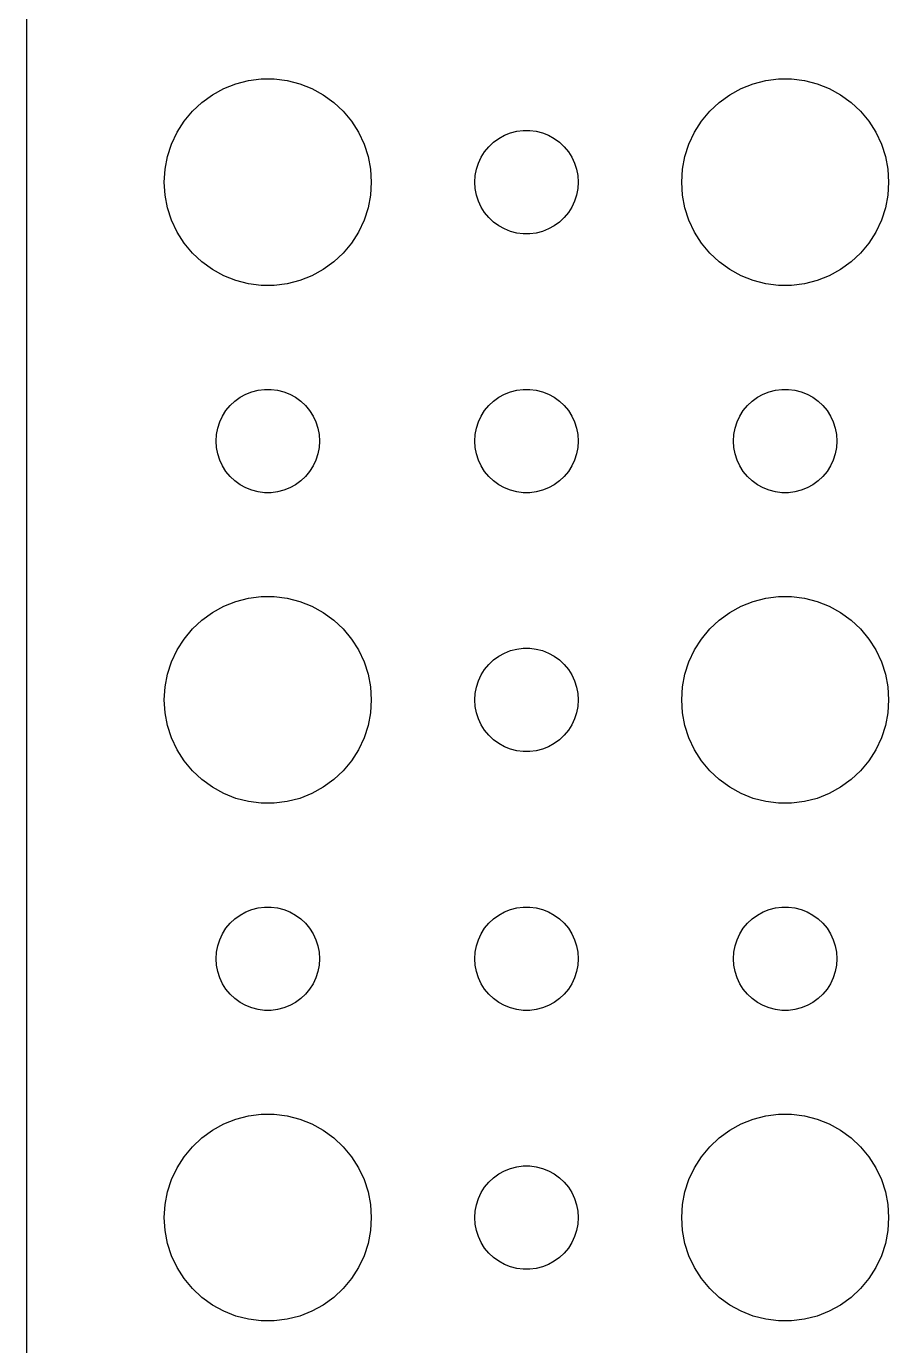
# Model space of a CAD drawing. Header units: metres. Extents: x -104 to 104, y -74 to 74.
# Drawn here: x -104.5 to -79.5, y -41.21 to -2.99 of the extents above; entities that cross this region are included whole.
import ezdxf

# ---------------------------------------------------------------- set-up
doc = ezdxf.new("R2010")
doc.units = ezdxf.units.M

msp = doc.modelspace()

# ---------------------------------------------------------------- linework, layer by layer
for p, q in [((-104.5, 69.5), (-104.5, -69.5)), ((-98.427, -4.64682), (-98.0621, -4.55313)), ((-98.0621, -4.55313), (-97.6884, -4.50591)), ((-97.6884, -4.50591), (-97.3116, -4.50591)), ((-97.3116, -4.50591), (-96.9379, -4.55313)), ((-96.9379, -4.55313), (-96.573, -4.64682)), ((-83.427, -4.64682), (-83.0621, -4.55313)), ((-83.0621, -4.55313), (-82.6884, -4.50591)), ((-82.6884, -4.50591), (-82.3116, -4.50591)), ((-82.3116, -4.50591), (-81.9379, -4.55313)), ((-81.9379, -4.55313), (-81.573, -4.64682)), ((-99.4123, -5.18845), (-99.1075, -4.96701)), ((-99.1075, -4.96701), (-98.7773, -4.78551)), ((-98.7773, -4.78551), (-98.427, -4.64682)), ((-96.573, -4.64682), (-96.2227, -4.78551)), ((-96.2227, -4.78551), (-95.8925, -4.96701)), ((-95.8925, -4.96701), (-95.5877, -5.18845)), ((-84.4123, -5.18845), (-84.1075, -4.96701)), ((-84.1075, -4.96701), (-83.7773, -4.78551)), ((-83.7773, -4.78551), (-83.427, -4.64682)), ((-81.573, -4.64682), (-81.2227, -4.78551)), ((-81.2227, -4.78551), (-80.8925, -4.96701)), ((-80.8925, -4.96701), (-80.5877, -5.18845)), ((-99.6869, -5.44635), (-99.4123, -5.18845)), ((-95.5877, -5.18845), (-95.3131, -5.44635)), ((-84.6869, -5.44635), (-84.4123, -5.18845)), ((-80.5877, -5.18845), (-80.3131, -5.44635)), ((-99.927, -5.73663), (-99.6869, -5.44635)), ((-95.3131, -5.44635), (-95.073, -5.73663)), ((-84.927, -5.73663), (-84.6869, -5.44635)), ((-80.3131, -5.44635), (-80.073, -5.73663)), ((-100.289, -6.39561), (-100.129, -6.05473)), ((-100.129, -6.05473), (-99.927, -5.73663)), ((-95.073, -5.73663), (-94.8711, -6.05473)), ((-94.8711, -6.05473), (-94.7107, -6.39561)), ((-90.6387, -6.14275), (-90.4635, -6.07341)), ((-90.4635, -6.07341), (-90.2811, -6.02657)), ((-90.2811, -6.02657), (-90.0942, -6.00294)), ((-90.0942, -6.00294), (-89.9058, -6.00294)), ((-89.9058, -6.00294), (-89.7189, -6.02657)), ((-89.7189, -6.02657), (-89.5365, -6.07341)), ((-89.5365, -6.07341), (-89.3613, -6.14275)), ((-85.2893, -6.39561), (-85.1289, -6.05473)), ((-85.1289, -6.05473), (-84.927, -5.73663)), ((-80.073, -5.73663), (-79.8711, -6.05473)), ((-79.8711, -6.05473), (-79.7107, -6.39561)), ((-100.406, -6.75392), (-100.289, -6.39561)), ((-94.7107, -6.39561), (-94.5943, -6.75392)), ((-91.2135, -6.61832), (-91.0934, -6.47318)), ((-91.0934, -6.47318), (-90.9561, -6.34422)), ((-90.9561, -6.34422), (-90.8037, -6.23351)), ((-90.8037, -6.23351), (-90.6387, -6.14275)), ((-89.3613, -6.14275), (-89.1963, -6.23351)), ((-89.1963, -6.23351), (-89.0439, -6.34422)), ((-89.0439, -6.34422), (-88.9065, -6.47318)), ((-88.9065, -6.47318), (-88.7865, -6.61832)), ((-85.4057, -6.75392), (-85.2893, -6.39561)), ((-79.7107, -6.39561), (-79.5943, -6.75392)), ((-100.476, -7.12399), (-100.406, -6.75392)), ((-94.5943, -6.75392), (-94.5237, -7.12399)), ((-91.3947, -6.9478), (-91.3145, -6.77736)), ((-91.3145, -6.77736), (-91.2135, -6.61832)), ((-88.7865, -6.61832), (-88.6855, -6.77736)), ((-88.6855, -6.77736), (-88.6053, -6.9478)), ((-85.4763, -7.12399), (-85.4057, -6.75392)), ((-79.5943, -6.75392), (-79.5237, -7.12399)), ((-100.5, -7.5), (-100.476, -7.12399)), ((-94.5237, -7.12399), (-94.5, -7.5)), ((-91.4882, -7.312), (-91.4529, -7.12695)), ((-91.4529, -7.12695), (-91.3947, -6.9478)), ((-88.6053, -6.9478), (-88.5471, -7.12695)), ((-88.5471, -7.12695), (-88.5118, -7.312)), ((-85.5, -7.5), (-85.4763, -7.12399)), ((-79.5237, -7.12399), (-79.5, -7.5)), ((-100.476, -7.87599), (-100.5, -7.5)), ((-94.5, -7.5), (-94.5237, -7.87599)), ((-91.5, -7.5), (-91.4882, -7.312)), ((-91.4882, -7.68799), (-91.5, -7.5)), ((-88.5118, -7.312), (-88.5, -7.5)), ((-88.5, -7.5), (-88.5118, -7.68799)), ((-85.4763, -7.87599), (-85.5, -7.5)), ((-79.5, -7.5), (-79.5237, -7.87599)), ((-100.406, -8.24606), (-100.476, -7.87599)), ((-94.5237, -7.87599), (-94.5943, -8.24606)), ((-91.4529, -7.87303), (-91.4882, -7.68799)), ((-91.3947, -8.05219), (-91.4529, -7.87303)), ((-88.5471, -7.87303), (-88.6053, -8.05219)), ((-88.5118, -7.68799), (-88.5471, -7.87303)), ((-85.4057, -8.24606), (-85.4763, -7.87599)), ((-79.5237, -7.87599), (-79.5943, -8.24606)), ((-100.289, -8.60437), (-100.406, -8.24606)), ((-94.5943, -8.24606), (-94.7107, -8.60437)), ((-91.3145, -8.22263), (-91.3947, -8.05219)), ((-91.2135, -8.38167), (-91.3145, -8.22263)), ((-91.0934, -8.52681), (-91.2135, -8.38167)), ((-88.7865, -8.38167), (-88.9065, -8.52681)), ((-88.6855, -8.22263), (-88.7865, -8.38167)), ((-88.6053, -8.05219), (-88.6855, -8.22263)), ((-85.2893, -8.60437), (-85.4057, -8.24606)), ((-79.5943, -8.24606), (-79.7107, -8.60437)), ((-100.129, -8.94525), (-100.289, -8.60437)), ((-94.7107, -8.60437), (-94.8711, -8.94525)), ((-90.9561, -8.65576), (-91.0934, -8.52681)), ((-90.8037, -8.76648), (-90.9561, -8.65576)), ((-90.6387, -8.85724), (-90.8037, -8.76648)), ((-89.1963, -8.76648), (-89.3613, -8.85724)), ((-89.0439, -8.65576), (-89.1963, -8.76648)), ((-88.9065, -8.52681), (-89.0439, -8.65576)), ((-85.1289, -8.94525), (-85.2893, -8.60437)), ((-79.7107, -8.60437), (-79.8711, -8.94525)), ((-99.927, -9.26335), (-100.129, -8.94525)), ((-94.8711, -8.94525), (-95.073, -9.26335)), ((-90.4635, -8.92657), (-90.6387, -8.85724)), ((-90.2811, -8.97342), (-90.4635, -8.92657)), ((-90.0942, -8.99704), (-90.2811, -8.97342)), ((-89.9058, -8.99704), (-90.0942, -8.99704)), ((-89.7189, -8.97342), (-89.9058, -8.99704)), ((-89.5365, -8.92657), (-89.7189, -8.97342)), ((-89.3613, -8.85724), (-89.5365, -8.92657)), ((-84.927, -9.26335), (-85.1289, -8.94525)), ((-79.8711, -8.94525), (-80.073, -9.26335)), ((-99.6869, -9.55363), (-99.927, -9.26335)), ((-99.4123, -9.81154), (-99.6869, -9.55363)), ((-95.3131, -9.55363), (-95.5877, -9.81154)), ((-95.073, -9.26335), (-95.3131, -9.55363)), ((-84.6869, -9.55363), (-84.927, -9.26335)), ((-84.4123, -9.81154), (-84.6869, -9.55363)), ((-80.3131, -9.55363), (-80.5877, -9.81154)), ((-80.073, -9.26335), (-80.3131, -9.55363)), ((-99.1075, -10.033), (-99.4123, -9.81154)), ((-95.5877, -9.81154), (-95.8925, -10.033)), ((-84.1075, -10.033), (-84.4123, -9.81154)), ((-80.5877, -9.81154), (-80.8925, -10.033)), ((-98.7773, -10.2145), (-99.1075, -10.033)), ((-98.427, -10.3532), (-98.7773, -10.2145)), ((-96.2227, -10.2145), (-96.573, -10.3532)), ((-95.8925, -10.033), (-96.2227, -10.2145)), ((-83.7773, -10.2145), (-84.1075, -10.033)), ((-83.427, -10.3532), (-83.7773, -10.2145)), ((-81.2227, -10.2145), (-81.573, -10.3532)), ((-80.8925, -10.033), (-81.2227, -10.2145)), ((-98.0621, -10.4469), (-98.427, -10.3532)), ((-97.6884, -10.4941), (-98.0621, -10.4469)), ((-97.3116, -10.4941), (-97.6884, -10.4941)), ((-96.9379, -10.4469), (-97.3116, -10.4941)), ((-96.573, -10.3532), (-96.9379, -10.4469)), ((-83.0621, -10.4469), (-83.427, -10.3532)), ((-82.6884, -10.4941), (-83.0621, -10.4469)), ((-82.3116, -10.4941), (-82.6884, -10.4941)), ((-81.9379, -10.4469), (-82.3116, -10.4941)), ((-81.573, -10.3532), (-81.9379, -10.4469)), ((-98.4561, -13.8442), (-98.3037, -13.7335)), ((-98.3037, -13.7335), (-98.1387, -13.6427)), ((-98.1387, -13.6427), (-97.9635, -13.5734)), ((-97.9635, -13.5734), (-97.7811, -13.5266)), ((-97.7811, -13.5266), (-97.5942, -13.5029)), ((-97.5942, -13.5029), (-97.4058, -13.5029)), ((-97.4058, -13.5029), (-97.2189, -13.5266)), ((-97.2189, -13.5266), (-97.0365, -13.5734)), ((-97.0365, -13.5734), (-96.8613, -13.6427)), ((-96.8613, -13.6427), (-96.6963, -13.7335)), ((-96.6963, -13.7335), (-96.5439, -13.8442)), ((-90.9561, -13.8442), (-90.8037, -13.7335)), ((-90.8037, -13.7335), (-90.6387, -13.6427)), ((-90.6387, -13.6427), (-90.4635, -13.5734)), ((-90.4635, -13.5734), (-90.2811, -13.5266)), ((-90.2811, -13.5266), (-90.0942, -13.5029)), ((-90.0942, -13.5029), (-89.9058, -13.5029)), ((-89.9058, -13.5029), (-89.7189, -13.5266)), ((-89.7189, -13.5266), (-89.5365, -13.5734)), ((-89.5365, -13.5734), (-89.3613, -13.6427)), ((-89.3613, -13.6427), (-89.1963, -13.7335)), ((-89.1963, -13.7335), (-89.0439, -13.8442)), ((-83.4561, -13.8442), (-83.3037, -13.7335)), ((-83.3037, -13.7335), (-83.1387, -13.6427)), ((-83.1387, -13.6427), (-82.9635, -13.5734)), ((-82.9635, -13.5734), (-82.7811, -13.5266)), ((-82.7811, -13.5266), (-82.5942, -13.5029)), ((-82.5942, -13.5029), (-82.4058, -13.5029)), ((-82.4058, -13.5029), (-82.2189, -13.5266)), ((-82.2189, -13.5266), (-82.0365, -13.5734)), ((-82.0365, -13.5734), (-81.8613, -13.6427)), ((-81.8613, -13.6427), (-81.6963, -13.7335)), ((-81.6963, -13.7335), (-81.5439, -13.8442)), ((-98.8145, -14.2774), (-98.7135, -14.1183)), ((-98.7135, -14.1183), (-98.5934, -13.9732)), ((-98.5934, -13.9732), (-98.4561, -13.8442)), ((-96.5439, -13.8442), (-96.4065, -13.9732)), ((-96.4065, -13.9732), (-96.2865, -14.1183)), ((-96.2865, -14.1183), (-96.1855, -14.2774)), ((-91.3145, -14.2774), (-91.2135, -14.1183)), ((-91.2135, -14.1183), (-91.0934, -13.9732)), ((-91.0934, -13.9732), (-90.9561, -13.8442)), ((-89.0439, -13.8442), (-88.9065, -13.9732)), ((-88.9065, -13.9732), (-88.7865, -14.1183)), ((-88.7865, -14.1183), (-88.6855, -14.2774)), ((-83.8145, -14.2774), (-83.7135, -14.1183)), ((-83.7135, -14.1183), (-83.5934, -13.9732)), ((-83.5934, -13.9732), (-83.4561, -13.8442)), ((-81.5439, -13.8442), (-81.4065, -13.9732)), ((-81.4065, -13.9732), (-81.2865, -14.1183)), ((-81.2865, -14.1183), (-81.1855, -14.2774)), ((-98.9529, -14.627), (-98.8947, -14.4478)), ((-98.8947, -14.4478), (-98.8145, -14.2774)), ((-96.1855, -14.2774), (-96.1053, -14.4478)), ((-96.1053, -14.4478), (-96.0471, -14.627)), ((-91.4529, -14.627), (-91.3947, -14.4478)), ((-91.3947, -14.4478), (-91.3145, -14.2774)), ((-88.6855, -14.2774), (-88.6053, -14.4478)), ((-88.6053, -14.4478), (-88.5471, -14.627)), ((-83.9529, -14.627), (-83.8947, -14.4478)), ((-83.8947, -14.4478), (-83.8145, -14.2774)), ((-81.1855, -14.2774), (-81.1053, -14.4478)), ((-81.1053, -14.4478), (-81.0471, -14.627)), ((-99, -15), (-98.9882, -14.812)), ((-98.9882, -14.812), (-98.9529, -14.627)), ((-96.0471, -14.627), (-96.0118, -14.812)), ((-96.0118, -14.812), (-96, -15)), ((-91.5, -15), (-91.4882, -14.812)), ((-91.4882, -14.812), (-91.4529, -14.627)), ((-88.5471, -14.627), (-88.5118, -14.812)), ((-88.5118, -14.812), (-88.5, -15)), ((-84, -15), (-83.9882, -14.812)), ((-83.9882, -14.812), (-83.9529, -14.627)), ((-81.0471, -14.627), (-81.0118, -14.812)), ((-81.0118, -14.812), (-81, -15)), ((-98.9882, -15.188), (-99, -15)), ((-98.9529, -15.373), (-98.9882, -15.188)), ((-96.0118, -15.188), (-96.0471, -15.373)), ((-96, -15), (-96.0118, -15.188)), ((-91.4882, -15.188), (-91.5, -15)), ((-91.4529, -15.373), (-91.4882, -15.188)), ((-88.5118, -15.188), (-88.5471, -15.373)), ((-88.5, -15), (-88.5118, -15.188)), ((-83.9882, -15.188), (-84, -15)), ((-83.9529, -15.373), (-83.9882, -15.188)), ((-81.0118, -15.188), (-81.0471, -15.373)), ((-81, -15), (-81.0118, -15.188)), ((-98.8947, -15.5522), (-98.9529, -15.373)), ((-98.8145, -15.7226), (-98.8947, -15.5522)), ((-96.1053, -15.5522), (-96.1855, -15.7226)), ((-96.0471, -15.373), (-96.1053, -15.5522)), ((-91.3947, -15.5522), (-91.4529, -15.373)), ((-91.3145, -15.7226), (-91.3947, -15.5522)), ((-88.6053, -15.5522), (-88.6855, -15.7226)), ((-88.5471, -15.373), (-88.6053, -15.5522)), ((-83.8947, -15.5522), (-83.9529, -15.373)), ((-83.8145, -15.7226), (-83.8947, -15.5522)), ((-81.1053, -15.5522), (-81.1855, -15.7226)), ((-81.0471, -15.373), (-81.1053, -15.5522)), ((-98.7135, -15.8817), (-98.8145, -15.7226)), ((-98.5934, -16.0268), (-98.7135, -15.8817)), ((-98.4561, -16.1558), (-98.5934, -16.0268)), ((-96.4065, -16.0268), (-96.5439, -16.1558)), ((-96.2865, -15.8817), (-96.4065, -16.0268)), ((-96.1855, -15.7226), (-96.2865, -15.8817)), ((-91.2135, -15.8817), (-91.3145, -15.7226)), ((-91.0934, -16.0268), (-91.2135, -15.8817)), ((-90.9561, -16.1558), (-91.0934, -16.0268)), ((-88.9065, -16.0268), (-89.0439, -16.1558)), ((-88.7865, -15.8817), (-88.9065, -16.0268)), ((-88.6855, -15.7226), (-88.7865, -15.8817)), ((-83.7135, -15.8817), (-83.8145, -15.7226)), ((-83.5934, -16.0268), (-83.7135, -15.8817)), ((-83.4561, -16.1558), (-83.5934, -16.0268)), ((-81.4065, -16.0268), (-81.5439, -16.1558)), ((-81.2865, -15.8817), (-81.4065, -16.0268)), ((-81.1855, -15.7226), (-81.2865, -15.8817)), ((-98.3037, -16.2665), (-98.4561, -16.1558)), ((-98.1387, -16.3572), (-98.3037, -16.2665)), ((-97.9635, -16.4266), (-98.1387, -16.3572)), ((-97.7811, -16.4734), (-97.9635, -16.4266)), ((-97.0365, -16.4266), (-97.2189, -16.4734)), ((-96.8613, -16.3572), (-97.0365, -16.4266)), ((-96.6963, -16.2665), (-96.8613, -16.3572)), ((-96.5439, -16.1558), (-96.6963, -16.2665)), ((-90.8037, -16.2665), (-90.9561, -16.1558)), ((-90.6387, -16.3572), (-90.8037, -16.2665)), ((-90.4635, -16.4266), (-90.6387, -16.3572)), ((-90.2811, -16.4734), (-90.4635, -16.4266)), ((-89.5365, -16.4266), (-89.7189, -16.4734)), ((-89.3613, -16.3572), (-89.5365, -16.4266)), ((-89.1963, -16.2665), (-89.3613, -16.3572)), ((-89.0439, -16.1558), (-89.1963, -16.2665)), ((-83.3037, -16.2665), (-83.4561, -16.1558)), ((-83.1387, -16.3572), (-83.3037, -16.2665)), ((-82.9635, -16.4266), (-83.1387, -16.3572)), ((-82.7811, -16.4734), (-82.9635, -16.4266)), ((-82.0365, -16.4266), (-82.2189, -16.4734)), ((-81.8613, -16.3572), (-82.0365, -16.4266)), ((-81.6963, -16.2665), (-81.8613, -16.3572)), ((-81.5439, -16.1558), (-81.6963, -16.2665)), ((-97.5942, -16.497), (-97.7811, -16.4734)), ((-97.4058, -16.497), (-97.5942, -16.497)), ((-97.2189, -16.4734), (-97.4058, -16.497)), ((-90.0942, -16.497), (-90.2811, -16.4734)), ((-89.9058, -16.497), (-90.0942, -16.497)), ((-89.7189, -16.4734), (-89.9058, -16.497)), ((-82.5942, -16.497), (-82.7811, -16.4734)), ((-82.4058, -16.497), (-82.5942, -16.497)), ((-82.2189, -16.4734), (-82.4058, -16.497)), ((-99.1075, -19.967), (-98.7773, -19.7855)), ((-98.7773, -19.7855), (-98.427, -19.6468)), ((-98.427, -19.6468), (-98.0621, -19.5531)), ((-98.0621, -19.5531), (-97.6884, -19.5059)), ((-97.6884, -19.5059), (-97.3116, -19.5059)), ((-97.3116, -19.5059), (-96.9379, -19.5531)), ((-96.9379, -19.5531), (-96.573, -19.6468)), ((-96.573, -19.6468), (-96.2227, -19.7855)), ((-96.2227, -19.7855), (-95.8925, -19.967)), ((-84.1075, -19.967), (-83.7773, -19.7855)), ((-83.7773, -19.7855), (-83.427, -19.6468)), ((-83.427, -19.6468), (-83.0621, -19.5531)), ((-83.0621, -19.5531), (-82.6884, -19.5059)), ((-82.6884, -19.5059), (-82.3116, -19.5059)), ((-82.3116, -19.5059), (-81.9379, -19.5531)), ((-81.9379, -19.5531), (-81.573, -19.6468)), ((-81.573, -19.6468), (-81.2227, -19.7855)), ((-81.2227, -19.7855), (-80.8925, -19.967)), ((-99.6869, -20.4464), (-99.4123, -20.1884)), ((-99.4123, -20.1884), (-99.1075, -19.967)), ((-95.8925, -19.967), (-95.5877, -20.1884)), ((-95.5877, -20.1884), (-95.3131, -20.4464)), ((-84.6869, -20.4464), (-84.4123, -20.1884)), ((-84.4123, -20.1884), (-84.1075, -19.967)), ((-80.8925, -19.967), (-80.5877, -20.1884)), ((-80.5877, -20.1884), (-80.3131, -20.4464)), ((-99.927, -20.7366), (-99.6869, -20.4464)), ((-95.3131, -20.4464), (-95.073, -20.7366)), ((-84.927, -20.7366), (-84.6869, -20.4464)), ((-80.3131, -20.4464), (-80.073, -20.7366)), ((-100.129, -21.0547), (-99.927, -20.7366)), ((-95.073, -20.7366), (-94.8711, -21.0547)), ((-90.2811, -21.0266), (-90.0942, -21.003)), ((-90.0942, -21.003), (-89.9058, -21.003)), ((-89.9058, -21.003), (-89.7189, -21.0266)), ((-85.1289, -21.0547), (-84.927, -20.7366)), ((-80.073, -20.7366), (-79.8711, -21.0547)), ((-100.406, -21.7539), (-100.289, -21.3956)), ((-100.289, -21.3956), (-100.129, -21.0547)), ((-94.8711, -21.0547), (-94.7107, -21.3956)), ((-94.7107, -21.3956), (-94.5943, -21.7539)), ((-91.0934, -21.4732), (-90.9561, -21.3442)), ((-90.9561, -21.3442), (-90.8037, -21.2335)), ((-90.8037, -21.2335), (-90.6387, -21.1427)), ((-90.6387, -21.1427), (-90.4635, -21.0734)), ((-90.4635, -21.0734), (-90.2811, -21.0266)), ((-89.7189, -21.0266), (-89.5365, -21.0734)), ((-89.5365, -21.0734), (-89.3613, -21.1427)), ((-89.3613, -21.1427), (-89.1963, -21.2335)), ((-89.1963, -21.2335), (-89.0439, -21.3442)), ((-89.0439, -21.3442), (-88.9065, -21.4732)), ((-85.4057, -21.7539), (-85.2893, -21.3956)), ((-85.2893, -21.3956), (-85.1289, -21.0547)), ((-79.8711, -21.0547), (-79.7107, -21.3956)), ((-79.7107, -21.3956), (-79.5943, -21.7539)), ((-100.476, -22.124), (-100.406, -21.7539)), ((-94.5943, -21.7539), (-94.5237, -22.124)), ((-91.3947, -21.9478), (-91.3145, -21.7774)), ((-91.3145, -21.7774), (-91.2135, -21.6183)), ((-91.2135, -21.6183), (-91.0934, -21.4732)), ((-88.9065, -21.4732), (-88.7865, -21.6183)), ((-88.7865, -21.6183), (-88.6855, -21.7774)), ((-88.6855, -21.7774), (-88.6053, -21.9478)), ((-85.4763, -22.124), (-85.4057, -21.7539)), ((-79.5943, -21.7539), (-79.5237, -22.124)), ((-100.5, -22.5), (-100.476, -22.124)), ((-94.5237, -22.124), (-94.5, -22.5)), ((-91.4882, -22.312), (-91.4529, -22.127)), ((-91.4529, -22.127), (-91.3947, -21.9478)), ((-88.6053, -21.9478), (-88.5471, -22.127)), ((-88.5471, -22.127), (-88.5118, -22.312)), ((-85.5, -22.5), (-85.4763, -22.124)), ((-79.5237, -22.124), (-79.5, -22.5)), ((-100.476, -22.876), (-100.5, -22.5)), ((-94.5, -22.5), (-94.5237, -22.876)), ((-91.5, -22.5), (-91.4882, -22.312)), ((-91.4882, -22.688), (-91.5, -22.5)), ((-88.5118, -22.312), (-88.5, -22.5)), ((-88.5, -22.5), (-88.5118, -22.688)), ((-85.4763, -22.876), (-85.5, -22.5)), ((-79.5, -22.5), (-79.5237, -22.876)), ((-100.406, -23.2461), (-100.476, -22.876)), ((-94.5237, -22.876), (-94.5943, -23.2461)), ((-91.4529, -22.873), (-91.4882, -22.688)), ((-91.3947, -23.0522), (-91.4529, -22.873)), ((-88.5471, -22.873), (-88.6053, -23.0522)), ((-88.5118, -22.688), (-88.5471, -22.873)), ((-85.4057, -23.2461), (-85.4763, -22.876)), ((-79.5237, -22.876), (-79.5943, -23.2461)), ((-100.289, -23.6044), (-100.406, -23.2461)), ((-94.5943, -23.2461), (-94.7107, -23.6044)), ((-91.3145, -23.2226), (-91.3947, -23.0522)), ((-91.2135, -23.3817), (-91.3145, -23.2226)), ((-88.6855, -23.2226), (-88.7865, -23.3817)), ((-88.6053, -23.0522), (-88.6855, -23.2226)), ((-85.2893, -23.6044), (-85.4057, -23.2461)), ((-79.5943, -23.2461), (-79.7107, -23.6044)), ((-100.129, -23.9453), (-100.289, -23.6044)), ((-94.7107, -23.6044), (-94.8711, -23.9453)), ((-91.0934, -23.5268), (-91.2135, -23.3817)), ((-90.9561, -23.6558), (-91.0934, -23.5268)), ((-90.8037, -23.7665), (-90.9561, -23.6558)), ((-89.0439, -23.6558), (-89.1963, -23.7665)), ((-88.9065, -23.5268), (-89.0439, -23.6558)), ((-88.7865, -23.3817), (-88.9065, -23.5268)), ((-85.1289, -23.9453), (-85.2893, -23.6044)), ((-79.7107, -23.6044), (-79.8711, -23.9453)), ((-99.927, -24.2634), (-100.129, -23.9453)), ((-94.8711, -23.9453), (-95.073, -24.2634)), ((-90.6387, -23.8572), (-90.8037, -23.7665)), ((-90.4635, -23.9266), (-90.6387, -23.8572)), ((-90.2811, -23.9734), (-90.4635, -23.9266)), ((-90.0942, -23.997), (-90.2811, -23.9734)), ((-89.9058, -23.997), (-90.0942, -23.997)), ((-89.7189, -23.9734), (-89.9058, -23.997)), ((-89.5365, -23.9266), (-89.7189, -23.9734)), ((-89.3613, -23.8572), (-89.5365, -23.9266)), ((-89.1963, -23.7665), (-89.3613, -23.8572)), ((-84.927, -24.2634), (-85.1289, -23.9453)), ((-79.8711, -23.9453), (-80.073, -24.2634)), ((-99.6869, -24.5536), (-99.927, -24.2634)), ((-95.073, -24.2634), (-95.3131, -24.5536)), ((-84.6869, -24.5536), (-84.927, -24.2634)), ((-80.073, -24.2634), (-80.3131, -24.5536)), ((-99.4123, -24.8115), (-99.6869, -24.5536)), ((-99.1075, -25.033), (-99.4123, -24.8115)), ((-95.5877, -24.8115), (-95.8925, -25.033)), ((-95.3131, -24.5536), (-95.5877, -24.8115)), ((-84.4123, -24.8115), (-84.6869, -24.5536)), ((-84.1075, -25.033), (-84.4123, -24.8115)), ((-80.5877, -24.8115), (-80.8925, -25.033)), ((-80.3131, -24.5536), (-80.5877, -24.8115)), ((-98.7773, -25.2145), (-99.1075, -25.033)), ((-98.427, -25.3532), (-98.7773, -25.2145)), ((-96.2227, -25.2145), (-96.573, -25.3532)), ((-95.8925, -25.033), (-96.2227, -25.2145)), ((-83.7773, -25.2145), (-84.1075, -25.033)), ((-83.427, -25.3532), (-83.7773, -25.2145)), ((-81.2227, -25.2145), (-81.573, -25.3532)), ((-80.8925, -25.033), (-81.2227, -25.2145)), ((-98.0621, -25.4469), (-98.427, -25.3532)), ((-97.6884, -25.4941), (-98.0621, -25.4469)), ((-97.3116, -25.4941), (-97.6884, -25.4941)), ((-96.9379, -25.4469), (-97.3116, -25.4941)), ((-96.573, -25.3532), (-96.9379, -25.4469)), ((-83.0621, -25.4469), (-83.427, -25.3532)), ((-82.6884, -25.4941), (-83.0621, -25.4469)), ((-82.3116, -25.4941), (-82.6884, -25.4941)), ((-81.9379, -25.4469), (-82.3116, -25.4941)), ((-81.573, -25.3532), (-81.9379, -25.4469)), ((-98.3037, -28.7335), (-98.1387, -28.6427)), ((-98.1387, -28.6427), (-97.9635, -28.5734)), ((-97.9635, -28.5734), (-97.7811, -28.5266)), ((-97.7811, -28.5266), (-97.5942, -28.503)), ((-97.5942, -28.503), (-97.4058, -28.503)), ((-97.4058, -28.503), (-97.2189, -28.5266)), ((-97.2189, -28.5266), (-97.0365, -28.5734)), ((-97.0365, -28.5734), (-96.8613, -28.6427)), ((-96.8613, -28.6427), (-96.6963, -28.7335)), ((-90.8037, -28.7335), (-90.6387, -28.6427)), ((-90.6387, -28.6427), (-90.4635, -28.5734)), ((-90.4635, -28.5734), (-90.2811, -28.5266)), ((-90.2811, -28.5266), (-90.0942, -28.503)), ((-90.0942, -28.503), (-89.9058, -28.503)), ((-89.9058, -28.503), (-89.7189, -28.5266)), ((-89.7189, -28.5266), (-89.5365, -28.5734)), ((-89.5365, -28.5734), (-89.3613, -28.6427)), ((-89.3613, -28.6427), (-89.1963, -28.7335)), ((-83.3037, -28.7335), (-83.1387, -28.6427)), ((-83.1387, -28.6427), (-82.9635, -28.5734)), ((-82.9635, -28.5734), (-82.7811, -28.5266)), ((-82.7811, -28.5266), (-82.5942, -28.503)), ((-82.5942, -28.503), (-82.4058, -28.503)), ((-82.4058, -28.503), (-82.2189, -28.5266)), ((-82.2189, -28.5266), (-82.0365, -28.5734)), ((-82.0365, -28.5734), (-81.8613, -28.6427)), ((-81.8613, -28.6427), (-81.6963, -28.7335)), ((-98.7135, -29.1183), (-98.5934, -28.9732)), ((-98.5934, -28.9732), (-98.4561, -28.8442)), ((-98.4561, -28.8442), (-98.3037, -28.7335)), ((-96.6963, -28.7335), (-96.5439, -28.8442)), ((-96.5439, -28.8442), (-96.4065, -28.9732)), ((-96.4065, -28.9732), (-96.2865, -29.1183)), ((-91.2135, -29.1183), (-91.0934, -28.9732)), ((-91.0934, -28.9732), (-90.9561, -28.8442)), ((-90.9561, -28.8442), (-90.8037, -28.7335)), ((-89.1963, -28.7335), (-89.0439, -28.8442)), ((-89.0439, -28.8442), (-88.9065, -28.9732)), ((-88.9065, -28.9732), (-88.7865, -29.1183)), ((-83.7135, -29.1183), (-83.5934, -28.9732)), ((-83.5934, -28.9732), (-83.4561, -28.8442)), ((-83.4561, -28.8442), (-83.3037, -28.7335)), ((-81.6963, -28.7335), (-81.5439, -28.8442)), ((-81.5439, -28.8442), (-81.4065, -28.9732)), ((-81.4065, -28.9732), (-81.2865, -29.1183)), ((-98.8947, -29.4478), (-98.8145, -29.2774)), ((-98.8145, -29.2774), (-98.7135, -29.1183)), ((-96.2865, -29.1183), (-96.1855, -29.2774)), ((-96.1855, -29.2774), (-96.1053, -29.4478)), ((-91.3947, -29.4478), (-91.3145, -29.2774)), ((-91.3145, -29.2774), (-91.2135, -29.1183)), ((-88.7865, -29.1183), (-88.6855, -29.2774)), ((-88.6855, -29.2774), (-88.6053, -29.4478)), ((-83.8947, -29.4478), (-83.8145, -29.2774)), ((-83.8145, -29.2774), (-83.7135, -29.1183)), ((-81.2865, -29.1183), (-81.1855, -29.2774)), ((-81.1855, -29.2774), (-81.1053, -29.4478)), ((-99, -30), (-98.9882, -29.812)), ((-98.9882, -29.812), (-98.9529, -29.627)), ((-98.9529, -29.627), (-98.8947, -29.4478)), ((-96.1053, -29.4478), (-96.0471, -29.627)), ((-96.0471, -29.627), (-96.0118, -29.812)), ((-96.0118, -29.812), (-96, -30)), ((-91.5, -30), (-91.4882, -29.812)), ((-91.4882, -29.812), (-91.4529, -29.627)), ((-91.4529, -29.627), (-91.3947, -29.4478)), ((-88.6053, -29.4478), (-88.5471, -29.627)), ((-88.5471, -29.627), (-88.5118, -29.812)), ((-88.5118, -29.812), (-88.5, -30)), ((-84, -30), (-83.9882, -29.812)), ((-83.9882, -29.812), (-83.9529, -29.627)), ((-83.9529, -29.627), (-83.8947, -29.4478)), ((-81.1053, -29.4478), (-81.0471, -29.627)), ((-81.0471, -29.627), (-81.0118, -29.812)), ((-81.0118, -29.812), (-81, -30)), ((-98.9882, -30.188), (-99, -30)), ((-98.9529, -30.373), (-98.9882, -30.188)), ((-96.0118, -30.188), (-96.0471, -30.373)), ((-96, -30), (-96.0118, -30.188)), ((-91.4882, -30.188), (-91.5, -30)), ((-91.4529, -30.373), (-91.4882, -30.188)), ((-88.5118, -30.188), (-88.5471, -30.373)), ((-88.5, -30), (-88.5118, -30.188)), ((-83.9882, -30.188), (-84, -30)), ((-83.9529, -30.373), (-83.9882, -30.188)), ((-81.0118, -30.188), (-81.0471, -30.373)), ((-81, -30), (-81.0118, -30.188)), ((-98.8947, -30.5522), (-98.9529, -30.373)), ((-98.8145, -30.7226), (-98.8947, -30.5522)), ((-96.1053, -30.5522), (-96.1855, -30.7226)), ((-96.0471, -30.373), (-96.1053, -30.5522)), ((-91.3947, -30.5522), (-91.4529, -30.373)), ((-91.3145, -30.7226), (-91.3947, -30.5522)), ((-88.6053, -30.5522), (-88.6855, -30.7226)), ((-88.5471, -30.373), (-88.6053, -30.5522)), ((-83.8947, -30.5522), (-83.9529, -30.373)), ((-83.8145, -30.7226), (-83.8947, -30.5522)), ((-81.1053, -30.5522), (-81.1855, -30.7226)), ((-81.0471, -30.373), (-81.1053, -30.5522)), ((-98.7135, -30.8817), (-98.8145, -30.7226)), ((-98.5934, -31.0268), (-98.7135, -30.8817)), ((-96.2865, -30.8817), (-96.4065, -31.0268)), ((-96.1855, -30.7226), (-96.2865, -30.8817)), ((-91.2135, -30.8817), (-91.3145, -30.7226)), ((-91.0934, -31.0268), (-91.2135, -30.8817)), ((-88.7865, -30.8817), (-88.9065, -31.0268)), ((-88.6855, -30.7226), (-88.7865, -30.8817)), ((-83.7135, -30.8817), (-83.8145, -30.7226)), ((-83.5934, -31.0268), (-83.7135, -30.8817)), ((-81.2865, -30.8817), (-81.4065, -31.0268)), ((-81.1855, -30.7226), (-81.2865, -30.8817)), ((-98.4561, -31.1558), (-98.5934, -31.0268)), ((-98.3037, -31.2665), (-98.4561, -31.1558)), ((-98.1387, -31.3572), (-98.3037, -31.2665)), ((-96.6963, -31.2665), (-96.8613, -31.3572)), ((-96.5439, -31.1558), (-96.6963, -31.2665)), ((-96.4065, -31.0268), (-96.5439, -31.1558)), ((-90.9561, -31.1558), (-91.0934, -31.0268)), ((-90.8037, -31.2665), (-90.9561, -31.1558)), ((-90.6387, -31.3572), (-90.8037, -31.2665)), ((-89.1963, -31.2665), (-89.3613, -31.3572)), ((-89.0439, -31.1558), (-89.1963, -31.2665)), ((-88.9065, -31.0268), (-89.0439, -31.1558)), ((-83.4561, -31.1558), (-83.5934, -31.0268)), ((-83.3037, -31.2665), (-83.4561, -31.1558)), ((-83.1387, -31.3572), (-83.3037, -31.2665)), ((-81.6963, -31.2665), (-81.8613, -31.3572)), ((-81.5439, -31.1558), (-81.6963, -31.2665)), ((-81.4065, -31.0268), (-81.5439, -31.1558)), ((-97.9635, -31.4266), (-98.1387, -31.3572)), ((-97.7811, -31.4734), (-97.9635, -31.4266)), ((-97.5942, -31.497), (-97.7811, -31.4734)), ((-97.4058, -31.497), (-97.5942, -31.497)), ((-97.2189, -31.4734), (-97.4058, -31.497)), ((-97.0365, -31.4266), (-97.2189, -31.4734)), ((-96.8613, -31.3572), (-97.0365, -31.4266)), ((-90.4635, -31.4266), (-90.6387, -31.3572)), ((-90.2811, -31.4734), (-90.4635, -31.4266)), ((-90.0942, -31.497), (-90.2811, -31.4734)), ((-89.9058, -31.497), (-90.0942, -31.497)), ((-89.7189, -31.4734), (-89.9058, -31.497)), ((-89.5365, -31.4266), (-89.7189, -31.4734)), ((-89.3613, -31.3572), (-89.5365, -31.4266)), ((-82.9635, -31.4266), (-83.1387, -31.3572)), ((-82.7811, -31.4734), (-82.9635, -31.4266)), ((-82.5942, -31.497), (-82.7811, -31.4734)), ((-82.4058, -31.497), (-82.5942, -31.497)), ((-82.2189, -31.4734), (-82.4058, -31.497)), ((-82.0365, -31.4266), (-82.2189, -31.4734)), ((-81.8613, -31.3572), (-82.0365, -31.4266)), ((-98.7773, -34.7855), (-98.427, -34.6468)), ((-98.427, -34.6468), (-98.0621, -34.5531)), ((-98.0621, -34.5531), (-97.6884, -34.5059)), ((-97.6884, -34.5059), (-97.3116, -34.5059)), ((-97.3116, -34.5059), (-96.9379, -34.5531)), ((-96.9379, -34.5531), (-96.573, -34.6468)), ((-96.573, -34.6468), (-96.2227, -34.7855)), ((-83.7773, -34.7855), (-83.427, -34.6468)), ((-83.427, -34.6468), (-83.0621, -34.5531)), ((-83.0621, -34.5531), (-82.6884, -34.5059)), ((-82.6884, -34.5059), (-82.3116, -34.5059)), ((-82.3116, -34.5059), (-81.9379, -34.5531)), ((-81.9379, -34.5531), (-81.573, -34.6468)), ((-81.573, -34.6468), (-81.2227, -34.7855)), ((-99.4123, -35.1885), (-99.1075, -34.967)), ((-99.1075, -34.967), (-98.7773, -34.7855)), ((-96.2227, -34.7855), (-95.8925, -34.967)), ((-95.8925, -34.967), (-95.5877, -35.1885)), ((-84.4123, -35.1885), (-84.1075, -34.967)), ((-84.1075, -34.967), (-83.7773, -34.7855)), ((-81.2227, -34.7855), (-80.8925, -34.967)), ((-80.8925, -34.967), (-80.5877, -35.1885)), ((-99.927, -35.7366), (-99.6869, -35.4464)), ((-99.6869, -35.4464), (-99.4123, -35.1885)), ((-95.5877, -35.1885), (-95.3131, -35.4464)), ((-95.3131, -35.4464), (-95.073, -35.7366)), ((-84.927, -35.7366), (-84.6869, -35.4464)), ((-84.6869, -35.4464), (-84.4123, -35.1885)), ((-80.5877, -35.1885), (-80.3131, -35.4464)), ((-80.3131, -35.4464), (-80.073, -35.7366)), ((-100.129, -36.0547), (-99.927, -35.7366)), ((-95.073, -35.7366), (-94.8711, -36.0547)), ((-85.1289, -36.0547), (-84.927, -35.7366)), ((-80.073, -35.7366), (-79.8711, -36.0547)), ((-100.289, -36.3956), (-100.129, -36.0547)), ((-94.8711, -36.0547), (-94.7107, -36.3956)), ((-90.9561, -36.3442), (-90.8037, -36.2335)), ((-90.8037, -36.2335), (-90.6387, -36.1428)), ((-90.6387, -36.1428), (-90.4635, -36.0734)), ((-90.4635, -36.0734), (-90.2811, -36.0266)), ((-90.2811, -36.0266), (-90.0942, -36.003)), ((-90.0942, -36.003), (-89.9058, -36.003)), ((-89.9058, -36.003), (-89.7189, -36.0266)), ((-89.7189, -36.0266), (-89.5365, -36.0734)), ((-89.5365, -36.0734), (-89.3613, -36.1428)), ((-89.3613, -36.1428), (-89.1963, -36.2335)), ((-89.1963, -36.2335), (-89.0439, -36.3442)), ((-85.2893, -36.3956), (-85.1289, -36.0547)), ((-79.8711, -36.0547), (-79.7107, -36.3956)), ((-100.406, -36.7539), (-100.289, -36.3956)), ((-94.7107, -36.3956), (-94.5943, -36.7539)), ((-91.3145, -36.7774), (-91.2135, -36.6183)), ((-91.2135, -36.6183), (-91.0934, -36.4732)), ((-91.0934, -36.4732), (-90.9561, -36.3442)), ((-89.0439, -36.3442), (-88.9065, -36.4732)), ((-88.9065, -36.4732), (-88.7865, -36.6183)), ((-88.7865, -36.6183), (-88.6855, -36.7774)), ((-85.4057, -36.7539), (-85.2893, -36.3956)), ((-79.7107, -36.3956), (-79.5943, -36.7539)), ((-100.476, -37.124), (-100.406, -36.7539)), ((-94.5943, -36.7539), (-94.5237, -37.124)), ((-91.4529, -37.127), (-91.3947, -36.9478)), ((-91.3947, -36.9478), (-91.3145, -36.7774)), ((-88.6855, -36.7774), (-88.6053, -36.9478)), ((-88.6053, -36.9478), (-88.5471, -37.127)), ((-85.4763, -37.124), (-85.4057, -36.7539)), ((-79.5943, -36.7539), (-79.5237, -37.124)), ((-100.5, -37.5), (-100.476, -37.124)), ((-94.5237, -37.124), (-94.5, -37.5)), ((-91.5, -37.5), (-91.4882, -37.312)), ((-91.4882, -37.312), (-91.4529, -37.127)), ((-88.5471, -37.127), (-88.5118, -37.312)), ((-88.5118, -37.312), (-88.5, -37.5)), ((-85.5, -37.5), (-85.4763, -37.124)), ((-79.5237, -37.124), (-79.5, -37.5)), ((-100.476, -37.876), (-100.5, -37.5)), ((-94.5, -37.5), (-94.5237, -37.876)), ((-91.4882, -37.688), (-91.5, -37.5)), ((-91.4529, -37.873), (-91.4882, -37.688)), ((-88.5118, -37.688), (-88.5471, -37.873)), ((-88.5, -37.5), (-88.5118, -37.688)), ((-85.4763, -37.876), (-85.5, -37.5)), ((-79.5, -37.5), (-79.5237, -37.876)), ((-100.406, -38.2461), (-100.476, -37.876)), ((-94.5237, -37.876), (-94.5943, -38.2461)), ((-91.3947, -38.0522), (-91.4529, -37.873)), ((-91.3145, -38.2226), (-91.3947, -38.0522)), ((-88.6053, -38.0522), (-88.6855, -38.2226)), ((-88.5471, -37.873), (-88.6053, -38.0522)), ((-85.4057, -38.2461), (-85.4763, -37.876)), ((-79.5237, -37.876), (-79.5943, -38.2461)), ((-100.289, -38.6044), (-100.406, -38.2461)), ((-100.129, -38.9453), (-100.289, -38.6044)), ((-94.7107, -38.6044), (-94.8711, -38.9453)), ((-94.5943, -38.2461), (-94.7107, -38.6044)), ((-91.2135, -38.3817), (-91.3145, -38.2226)), ((-91.0934, -38.5268), (-91.2135, -38.3817)), ((-90.9561, -38.6558), (-91.0934, -38.5268)), ((-88.9065, -38.5268), (-89.0439, -38.6558)), ((-88.7865, -38.3817), (-88.9065, -38.5268)), ((-88.6855, -38.2226), (-88.7865, -38.3817)), ((-85.2893, -38.6044), (-85.4057, -38.2461)), ((-85.1289, -38.9453), (-85.2893, -38.6044)), ((-79.7107, -38.6044), (-79.8711, -38.9453)), ((-79.5943, -38.2461), (-79.7107, -38.6044)), ((-99.927, -39.2634), (-100.129, -38.9453)), ((-94.8711, -38.9453), (-95.073, -39.2634)), ((-90.8037, -38.7665), (-90.9561, -38.6558)), ((-90.6387, -38.8572), (-90.8037, -38.7665)), ((-90.4635, -38.9266), (-90.6387, -38.8572)), ((-90.2811, -38.9734), (-90.4635, -38.9266)), ((-90.0942, -38.997), (-90.2811, -38.9734)), ((-89.7189, -38.9734), (-89.9058, -38.997)), ((-89.5365, -38.9266), (-89.7189, -38.9734)), ((-89.3613, -38.8572), (-89.5365, -38.9266)), ((-89.1963, -38.7665), (-89.3613, -38.8572)), ((-89.0439, -38.6558), (-89.1963, -38.7665)), ((-84.927, -39.2634), (-85.1289, -38.9453)), ((-79.8711, -38.9453), (-80.073, -39.2634)), ((-99.6869, -39.5536), (-99.927, -39.2634)), ((-95.073, -39.2634), (-95.3131, -39.5536)), ((-89.9058, -38.997), (-90.0942, -38.997)), ((-84.6869, -39.5536), (-84.927, -39.2634)), ((-80.073, -39.2634), (-80.3131, -39.5536)), ((-99.4123, -39.8115), (-99.6869, -39.5536)), ((-95.3131, -39.5536), (-95.5877, -39.8115)), ((-84.4123, -39.8115), (-84.6869, -39.5536)), ((-80.3131, -39.5536), (-80.5877, -39.8115)), ((-99.1075, -40.033), (-99.4123, -39.8115)), ((-98.7773, -40.2145), (-99.1075, -40.033)), ((-95.8925, -40.033), (-96.2227, -40.2145)), ((-95.5877, -39.8115), (-95.8925, -40.033)), ((-84.1075, -40.033), (-84.4123, -39.8115)), ((-83.7773, -40.2145), (-84.1075, -40.033)), ((-80.8925, -40.033), (-81.2227, -40.2145)), ((-80.5877, -39.8115), (-80.8925, -40.033)), ((-98.427, -40.3532), (-98.7773, -40.2145)), ((-98.0621, -40.4469), (-98.427, -40.3532)), ((-97.6884, -40.4941), (-98.0621, -40.4469)), ((-97.3116, -40.4941), (-97.6884, -40.4941)), ((-96.9379, -40.4469), (-97.3116, -40.4941)), ((-96.573, -40.3532), (-96.9379, -40.4469)), ((-96.2227, -40.2145), (-96.573, -40.3532)), ((-83.427, -40.3532), (-83.7773, -40.2145)), ((-83.0621, -40.4469), (-83.427, -40.3532)), ((-82.6884, -40.4941), (-83.0621, -40.4469)), ((-82.3116, -40.4941), (-82.6884, -40.4941)), ((-81.9379, -40.4469), (-82.3116, -40.4941)), ((-81.573, -40.3532), (-81.9379, -40.4469)), ((-81.2227, -40.2145), (-81.573, -40.3532))]:
    msp.add_line(p, q)

doc.saveas('drawing.dxf')
